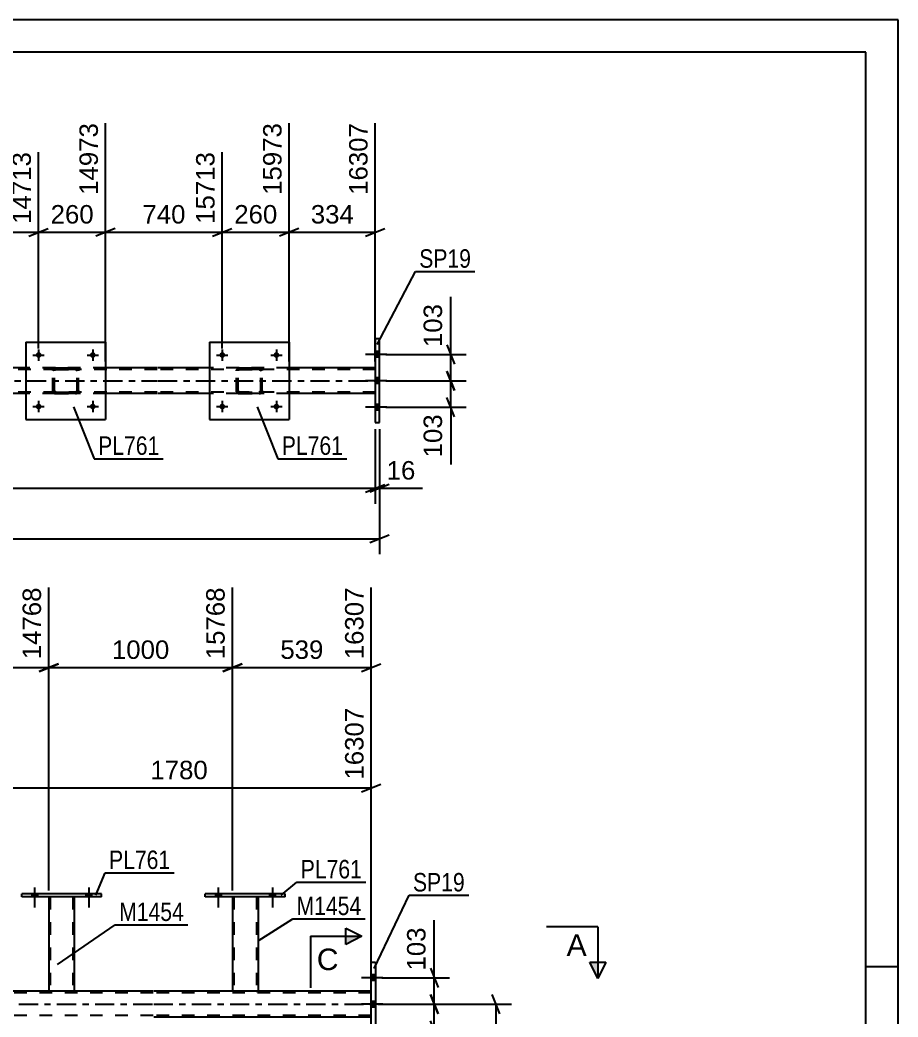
# Model space of a CAD drawing. Header units: millimetres. Extents: x 0 to 841, y 0 to 594.
# Drawn here: x 704.7 to 841, y 439.2 to 594 of the extents above; entities that cross this region are included whole.
import ezdxf

# ---------------------------------------------------------------- set-up
doc = ezdxf.new("R2010")
doc.units = ezdxf.units.MM
doc.linetypes.add('DXK_LINE_DOT2', pattern=[3.9198, 1.9599, -1.9599])
doc.linetypes.add('DXK_LINE_DOT3', pattern=[5.9187, 2.979, -0.9799, 0.9799, -0.9799])
doc.styles.add('Arial', font='ARIAL.TTF', dxfattribs={"height": 0.2})
doc.styles.add('Arial Narrow', font='ARIALN.TTF', dxfattribs={"height": 0.2})

# ---------------------------------------------------------------- blocks, each defined once
blk = doc.blocks.new('Unknown-318895815-1115')
at = {"color": 5, "linetype": 'Continuous'}
for p, q in [((841, 594), (0, 594)), ((841, 0), (841, 594)), ((836, 589), (5, 589)), ((836, 5), (836, 589)), ((841, 447), (836, 447))]:
    blk.add_line(p, q, dxfattribs=at)
blk = doc.blocks.new('Bolt-318895815-3288 - 2943')
at = {"linetype": 'Continuous'}
for points in [[(759.88, 444.88), (759.88, 445.76), (759.24, 445.76), (759.24, 444.88)], [(759.88, 444.88), (759.88, 445.76), (759.24, 445.76), (759.24, 444.88)], [(759.88, 444.88), (759.88, 445.76), (759.24, 445.76), (759.24, 444.88)], [(759.88, 440.78), (759.88, 441.66), (759.24, 441.66), (759.24, 440.78)], [(759.88, 440.78), (759.88, 441.66), (759.24, 441.66), (759.24, 440.78)], [(759.88, 436.68), (759.88, 437.56), (759.24, 437.56), (759.24, 436.68)], [(759.88, 436.68), (759.88, 437.56), (759.24, 437.56), (759.24, 436.68)], [(759.88, 436.68), (759.88, 437.56), (759.24, 437.56), (759.24, 436.68)]]:
    blk.add_hatch(color=1, dxfattribs=at).paths.add_polyline_path(points)
at = {"color": 1, "linetype": 'Continuous'}
for p, q in [((759.88, 445.76), (759.24, 445.76)), ((759.88, 445.76), (759.24, 445.76)), ((759.88, 445.76), (759.24, 445.76)), ((761.04, 445.32), (757.72, 445.32)), ((761.04, 445.32), (757.72, 445.32)), ((761.04, 445.32), (757.72, 445.32)), ((759.88, 444.88), (759.24, 444.88)), ((759.88, 444.88), (759.24, 444.88)), ((759.88, 444.88), (759.24, 444.88)), ((761.04, 441.22), (757.72, 441.22)), ((761.04, 441.22), (757.72, 441.22)), ((759.88, 441.66), (759.24, 441.66)), ((759.88, 441.66), (759.24, 441.66)), ((759.88, 440.78), (759.24, 440.78)), ((759.88, 440.78), (759.24, 440.78)), ((761.04, 437.12), (757.72, 437.12)), ((761.04, 437.12), (757.72, 437.12)), ((761.04, 437.12), (757.72, 437.12)), ((759.88, 437.56), (759.24, 437.56)), ((759.88, 437.56), (759.24, 437.56)), ((759.88, 437.56), (759.24, 437.56)), ((759.88, 436.68), (759.24, 436.68)), ((759.88, 436.68), (759.24, 436.68)), ((759.88, 436.68), (759.24, 436.68))]:
    blk.add_line(p, q, dxfattribs=at)
blk = doc.blocks.new('Part-318895815-3191 - 2943')
at = {"color": 2, "linetype": 'Continuous'}
for p, q in [((759.24, 434.72), (759.24, 447.72)), ((759.24, 447.72), (759.88, 447.72)), ((759.88, 447.72), (759.88, 434.72)), ((759.88, 434.72), (759.24, 434.72))]:
    blk.add_line(p, q, dxfattribs=at)
blk = doc.blocks.new('Bolt-318895815-3350 - 2943')
at = {"linetype": 'Continuous'}
for points in [[(735.05, 457.87), (735.93, 457.87), (735.93, 458.35), (735.05, 458.35)], [(743.45, 457.87), (744.33, 457.87), (744.33, 458.35), (743.45, 458.35)]]:
    blk.add_hatch(color=1, dxfattribs=at).paths.add_polyline_path(points)
at = {"color": 1, "linetype": 'Continuous'}
for p, q in [((735.05, 458.35), (735.05, 457.87)), ((735.49, 459.35), (735.49, 456.23)), ((735.93, 458.35), (735.93, 457.87)), ((743.45, 458.35), (743.45, 457.87)), ((743.89, 459.35), (743.89, 456.23)), ((744.33, 458.35), (744.33, 457.87))]:
    blk.add_line(p, q, dxfattribs=at)
blk = doc.blocks.new('Part-318895815-3271 - 2943')
at = {"color": 7, "linetype": 'DXK_LINE_DOT2'}
for p, q in [((709.19, 457.87), (709.19, 457.87)), ((709.19, 457.87), (709.19, 457.86)), ((709.19, 457.87), (709.19, 457.86)), ((709.23, 457.87), (709.19, 457.87)), ((709.19, 457.87), (709.23, 457.87)), ((709.33, 457.87), (709.23, 457.87)), ((709.23, 457.87), (709.33, 457.87)), ((709.49, 457.87), (709.33, 457.87)), ((709.33, 457.87), (709.49, 457.87)), ((709.43, 457.87), (709.43, 457.87)), ((709.43, 457.87), (709.43, 443.22)), ((709.45, 457.87), (709.43, 457.87)), ((709.43, 457.87), (709.45, 457.87)), ((709.5, 457.87), (709.45, 457.87)), ((709.45, 457.87), (709.5, 457.87)), ((712.89, 457.87), (709.49, 457.87)), ((712.89, 457.87), (709.49, 457.87)), ((712.8, 457.87), (709.5, 457.87)), ((709.5, 457.87), (709.58, 457.87)), ((712.88, 457.87), (709.58, 457.87)), ((712.88, 457.87), (712.8, 457.87)), ((712.93, 457.87), (712.88, 457.87)), ((712.88, 457.87), (712.93, 457.87)), ((712.89, 457.87), (713.05, 457.87)), ((713.05, 457.87), (712.89, 457.87)), ((712.95, 457.87), (712.93, 457.87)), ((712.93, 457.87), (712.95, 457.87)), ((712.95, 457.87), (712.95, 457.87)), ((712.95, 457.87), (712.95, 443.22)), ((713.05, 457.87), (713.15, 457.87)), ((713.15, 457.87), (713.05, 457.87)), ((713.15, 457.87), (713.19, 457.87)), ((713.19, 457.87), (713.15, 457.87)), ((713.19, 457.87), (713.19, 457.87)), ((713.19, 457.87), (713.19, 457.86)), ((713.19, 457.86), (713.19, 457.87)), ((709.19, 443.22), (709.19, 443.22)), ((709.19, 443.22), (709.19, 443.22)), ((709.19, 443.22), (709.19, 443.22)), ((709.19, 443.22), (709.23, 443.22)), ((709.23, 443.22), (709.33, 443.22)), ((709.33, 443.22), (709.49, 443.22)), ((709.45, 443.22), (709.43, 443.22)), ((709.43, 443.22), (709.45, 443.22)), ((709.5, 443.22), (709.45, 443.22)), ((709.45, 443.22), (709.49, 443.22)), ((712.89, 443.22), (709.49, 443.22)), ((709.49, 443.22), (709.5, 443.22)), ((712.8, 443.22), (709.5, 443.22)), ((709.5, 443.22), (709.58, 443.22)), ((712.93, 443.22), (709.58, 443.22)), ((712.88, 443.22), (712.8, 443.22)), ((712.93, 443.22), (712.88, 443.22)), ((712.89, 443.22), (713.05, 443.22)), ((712.95, 443.22), (712.93, 443.22)), ((712.93, 443.22), (712.95, 443.22)), ((713.05, 443.22), (713.15, 443.22)), ((713.15, 443.22), (713.19, 443.22)), ((713.19, 443.22), (713.19, 443.22)), ((713.19, 443.22), (713.19, 443.22)), ((713.19, 443.22), (713.19, 443.22)), ((713.19, 443.22), (713.19, 443.22))]:
    blk.add_line(p, q, dxfattribs=at)
at = {"color": 2, "linetype": 'Continuous'}
for p, q in [((709.19, 457.86), (709.19, 443.22)), ((713.19, 443.22), (713.19, 457.86)), ((709.19, 443.22), (709.23, 443.22)), ((709.33, 443.22), (709.23, 443.22)), ((709.49, 443.22), (709.33, 443.22)), ((712.89, 443.22), (709.49, 443.22)), ((713.05, 443.22), (712.89, 443.22)), ((713.15, 443.22), (713.05, 443.22)), ((713.15, 443.22), (713.19, 443.22))]:
    blk.add_line(p, q, dxfattribs=at)
blk = doc.blocks.new('Part-318895815-3276 - 2943')
at = {"color": 2, "linetype": 'Continuous'}
for p, q in [((704.99, 457.86), (704.99, 458.34)), ((717.39, 458.34), (704.99, 458.34)), ((717.39, 457.86), (717.39, 458.34)), ((717.39, 457.86), (704.99, 457.86))]:
    blk.add_line(p, q, dxfattribs=at)
blk = doc.blocks.new('Part-318895815-3398 - 2943')
at = {"color": 2, "linetype": 'Continuous'}
for p, q in [((737.69, 457.87), (737.69, 443.22)), ((741.69, 457.87), (741.69, 443.22)), ((737.73, 443.22), (737.69, 443.22)), ((737.83, 443.22), (737.73, 443.22)), ((737.99, 443.22), (737.83, 443.22)), ((741.39, 443.22), (737.99, 443.22)), ((741.55, 443.22), (741.39, 443.22)), ((741.65, 443.22), (741.55, 443.22)), ((741.69, 443.22), (741.65, 443.22))]:
    blk.add_line(p, q, dxfattribs=at)
at = {"color": 7, "linetype": 'DXK_LINE_DOT2'}
for p, q in [((737.69, 457.87), (737.69, 457.87)), ((737.69, 457.87), (737.69, 457.87)), ((737.69, 457.87), (737.69, 457.87)), ((737.73, 457.87), (737.69, 457.87)), ((737.69, 457.87), (737.73, 457.87)), ((737.83, 457.87), (737.73, 457.87)), ((737.73, 457.87), (737.83, 457.87)), ((737.99, 457.87), (737.83, 457.87)), ((737.83, 457.87), (737.99, 457.87)), ((737.93, 457.87), (737.93, 457.87)), ((737.93, 457.87), (737.93, 443.22)), ((737.95, 457.87), (737.93, 457.87)), ((737.93, 457.87), (737.95, 457.87)), ((738, 457.87), (737.95, 457.87)), ((737.95, 457.87), (738, 457.87)), ((741.39, 457.87), (737.99, 457.87)), ((741.39, 457.87), (737.99, 457.87)), ((741.3, 457.87), (738, 457.87)), ((738, 457.87), (738.08, 457.87)), ((741.38, 457.87), (738.08, 457.87)), ((741.38, 457.87), (741.3, 457.87)), ((741.43, 457.87), (741.38, 457.87)), ((741.38, 457.87), (741.43, 457.87)), ((741.39, 457.87), (741.55, 457.87)), ((741.55, 457.87), (741.39, 457.87)), ((741.45, 457.87), (741.43, 457.87)), ((741.43, 457.87), (741.45, 457.87)), ((741.45, 457.87), (741.45, 457.87)), ((741.45, 457.87), (741.45, 443.22)), ((741.55, 457.87), (741.65, 457.87)), ((741.65, 457.87), (741.55, 457.87)), ((741.65, 457.87), (741.69, 457.87)), ((741.69, 457.87), (741.65, 457.87)), ((741.69, 457.87), (741.69, 457.87)), ((741.69, 457.87), (741.69, 457.87)), ((741.69, 457.87), (741.69, 457.87)), ((737.69, 443.22), (737.73, 443.22)), ((737.73, 443.22), (737.83, 443.22)), ((737.83, 443.22), (737.99, 443.22)), ((737.95, 443.22), (737.93, 443.22)), ((737.93, 443.22), (737.95, 443.22)), ((738, 443.22), (737.95, 443.22)), ((737.95, 443.22), (737.99, 443.22)), ((741.39, 443.22), (737.99, 443.22)), ((737.99, 443.22), (738, 443.22)), ((741.3, 443.22), (738, 443.22)), ((738, 443.22), (738.08, 443.22)), ((741.43, 443.22), (738.08, 443.22)), ((741.38, 443.22), (741.3, 443.22)), ((741.43, 443.22), (741.38, 443.22)), ((741.39, 443.22), (741.55, 443.22)), ((741.45, 443.22), (741.43, 443.22)), ((741.43, 443.22), (741.45, 443.22)), ((741.55, 443.22), (741.65, 443.22)), ((741.65, 443.22), (741.69, 443.22))]:
    blk.add_line(p, q, dxfattribs=at)
blk = doc.blocks.new('Bolt-318895815-3294 - 2943')
at = {"linetype": 'Continuous'}
for points in [[(735.05, 457.87), (735.93, 457.87), (735.93, 458.35), (735.05, 458.35)], [(743.45, 457.87), (744.33, 457.87), (744.33, 458.35), (743.45, 458.35)]]:
    blk.add_hatch(color=1, dxfattribs=at).paths.add_polyline_path(points)
at = {"color": 1, "linetype": 'Continuous'}
for p, q in [((735.05, 458.35), (735.05, 457.87)), ((735.49, 459.35), (735.49, 456.23)), ((735.93, 458.35), (735.93, 457.87)), ((743.45, 458.35), (743.45, 457.87)), ((743.89, 459.35), (743.89, 456.23)), ((744.33, 458.35), (744.33, 457.87))]:
    blk.add_line(p, q, dxfattribs=at)
blk = doc.blocks.new('Part-318895815-3314 - 2943')
at = {"color": 7, "linetype": 'DXK_LINE_DOT2'}
for p, q in [((725.39, 442.98), (136.35, 442.98)), ((713.19, 443.22), (709.19, 443.22)), ((759.24, 442.98), (725.49, 442.98)), ((741.69, 443.22), (737.69, 443.22)), ((759.24, 439.22), (759.24, 443.22)), ((725.39, 439.46), (136.35, 439.46)), ((759.24, 439.46), (725.49, 439.46))]:
    blk.add_line(p, q, dxfattribs=at)
at = {"color": 2, "linetype": 'Continuous'}
for p, q in [((709.19, 443.22), (673.2, 443.22)), ((725.39, 443.22), (713.19, 443.22)), ((737.69, 443.22), (725.49, 443.22)), ((759.24, 443.22), (741.69, 443.22)), ((759.24, 439.22), (725.49, 439.22))]:
    blk.add_line(p, q, dxfattribs=at)
at = {"color": 7, "linetype": 'DXK_LINE_DOT3'}
for p, q in [((136.35, 441.22), (725.39, 441.22)), ((725.49, 441.22), (769.24, 441.22))]:
    blk.add_line(p, q, dxfattribs=at)
blk = doc.blocks.new('Part-318895815-3322 - 2943')
at = {"color": 2, "linetype": 'Continuous'}
for p, q in [((733.49, 457.87), (733.49, 458.35)), ((745.89, 458.35), (733.49, 458.35)), ((745.89, 457.87), (745.89, 458.35)), ((745.89, 457.87), (733.49, 457.87))]:
    blk.add_line(p, q, dxfattribs=at)
blk = doc.blocks.new('Bolt-318895815-3351 - 2943')
at = {"linetype": 'Continuous'}
for points in [[(706.55, 457.86), (707.43, 457.86), (707.43, 458.34), (706.55, 458.34)], [(714.95, 457.86), (715.83, 457.86), (715.83, 458.34), (714.95, 458.34)]]:
    blk.add_hatch(color=1, dxfattribs=at).paths.add_polyline_path(points)
at = {"color": 1, "linetype": 'Continuous'}
for p, q in [((706.55, 458.34), (706.55, 457.86)), ((706.99, 459.34), (706.99, 456.22)), ((707.43, 458.34), (707.43, 457.86)), ((714.95, 458.34), (714.95, 457.86)), ((715.39, 459.34), (715.39, 456.22)), ((715.83, 458.34), (715.83, 457.86))]:
    blk.add_line(p, q, dxfattribs=at)
blk = doc.blocks.new('Bolt-318895815-3352 - 2943')
at = {"linetype": 'Continuous'}
for points in [[(706.55, 457.86), (707.43, 457.86), (707.43, 458.34), (706.55, 458.34)], [(714.95, 457.86), (715.83, 457.86), (715.83, 458.34), (714.95, 458.34)]]:
    blk.add_hatch(color=1, dxfattribs=at).paths.add_polyline_path(points)
at = {"color": 1, "linetype": 'Continuous'}
for p, q in [((706.55, 458.34), (706.55, 457.86)), ((706.99, 459.34), (706.99, 456.22)), ((707.43, 458.34), (707.43, 457.86)), ((714.95, 458.34), (714.95, 457.86)), ((715.39, 459.34), (715.39, 456.22)), ((715.83, 458.34), (715.83, 457.86))]:
    blk.add_line(p, q, dxfattribs=at)
blk = doc.blocks.new('Bolt-318895815-2164 - 1938')
at = {"linetype": 'Continuous'}
for points in [[(708.06, 541.99, -1), (707.18, 541.99, -1)], [(716.46, 541.99, -1), (715.58, 541.99, -1)]]:
    blk.add_hatch(color=1, dxfattribs=at).paths.add_polyline_path(points)
at = {"color": 1, "linetype": 'Continuous'}
for p, q in [((706.74, 541.99), (708.5, 541.99)), ((707.62, 542.87), (707.62, 541.11)), ((715.14, 541.99), (716.9, 541.99)), ((716.02, 542.87), (716.02, 541.11))]:
    blk.add_line(p, q, dxfattribs=at)
blk = doc.blocks.new('Part-318895815-1954 - 1938')
at = {"color": 2, "linetype": 'Continuous'}
for p, q in [((760.51, 544.49), (759.87, 544.49)), ((759.87, 544.49), (759.87, 531.49)), ((760.51, 531.49), (760.51, 544.49)), ((759.87, 531.49), (760.51, 531.49))]:
    blk.add_line(p, q, dxfattribs=at)
blk = doc.blocks.new('Part-318895815-2102 - 1938')
at = {"color": 7, "linetype": 'DXK_LINE_DOT2'}
for p, q in [((726.02, 539.75), (137.62, 539.75)), ((718.02, 539.99), (705.62, 539.99)), ((759.87, 539.75), (726.12, 539.75)), ((746.52, 539.99), (734.12, 539.99)), ((759.87, 539.99), (759.87, 535.99)), ((726.02, 536.23), (137.62, 536.23)), ((718.02, 535.99), (705.62, 535.99)), ((759.87, 536.23), (726.12, 536.23)), ((746.52, 535.99), (734.12, 535.99))]:
    blk.add_line(p, q, dxfattribs=at)
at = {"color": 2, "linetype": 'Continuous'}
for p, q in [((705.62, 539.99), (678.02, 539.99)), ((726.02, 539.99), (718.02, 539.99)), ((734.12, 539.99), (726.12, 539.99)), ((759.87, 539.99), (746.52, 539.99)), ((705.62, 535.99), (678.02, 535.99)), ((726.02, 535.99), (718.02, 535.99)), ((734.12, 535.99), (726.12, 535.99)), ((759.87, 535.99), (746.52, 535.99))]:
    blk.add_line(p, q, dxfattribs=at)
at = {"color": 7, "linetype": 'DXK_LINE_DOT3'}
for p, q in [((137.62, 537.99), (726.02, 537.99)), ((726.12, 537.99), (759.87, 537.99))]:
    blk.add_line(p, q, dxfattribs=at)
blk = doc.blocks.new('Bolt-318895815-2064 - 1938')
at = {"linetype": 'Continuous'}
for points in [[(736.56, 533.99, -1), (735.68, 533.99, -1)], [(744.96, 533.99, -1), (744.08, 533.99, -1)]]:
    blk.add_hatch(color=1, dxfattribs=at).paths.add_polyline_path(points)
at = {"color": 1, "linetype": 'Continuous'}
for p, q in [((735.24, 533.99), (737, 533.99)), ((736.12, 534.87), (736.12, 533.11)), ((743.64, 533.99), (745.4, 533.99)), ((744.52, 534.87), (744.52, 533.11))]:
    blk.add_line(p, q, dxfattribs=at)
blk = doc.blocks.new('Part-318895815-2074 - 1938')
at = {"color": 2, "linetype": 'Continuous'}
for p, q in [((705.62, 543.99), (705.62, 531.99)), ((705.62, 543.99), (718.02, 543.99)), ((718.02, 543.99), (718.02, 531.99)), ((705.62, 531.99), (718.02, 531.99))]:
    blk.add_line(p, q, dxfattribs=at)
blk = doc.blocks.new('Bolt-318895815-2133 - 1938')
at = {"linetype": 'Continuous'}
for points in [[(760.51, 541.65), (760.51, 542.53), (759.87, 542.53), (759.87, 541.65)], [(760.51, 541.65), (760.51, 542.53), (759.87, 542.53), (759.87, 541.65)], [(760.51, 541.65), (760.51, 542.53), (759.87, 542.53), (759.87, 541.65)], [(760.51, 537.55), (760.51, 538.43), (759.87, 538.43), (759.87, 537.55)], [(760.51, 537.55), (760.51, 538.43), (759.87, 538.43), (759.87, 537.55)], [(760.51, 533.45), (760.51, 534.33), (759.87, 534.33), (759.87, 533.45)], [(760.51, 533.45), (760.51, 534.33), (759.87, 534.33), (759.87, 533.45)], [(760.51, 533.45), (760.51, 534.33), (759.87, 534.33), (759.87, 533.45)]]:
    blk.add_hatch(color=1, dxfattribs=at).paths.add_polyline_path(points)
at = {"color": 1, "linetype": 'Continuous'}
for p, q in [((761.67, 542.09), (758.35, 542.09)), ((761.67, 542.09), (758.35, 542.09)), ((761.67, 542.09), (758.35, 542.09)), ((760.51, 542.53), (759.87, 542.53)), ((760.51, 542.53), (759.87, 542.53)), ((760.51, 542.53), (759.87, 542.53)), ((760.51, 541.65), (759.87, 541.65)), ((760.51, 541.65), (759.87, 541.65)), ((760.51, 541.65), (759.87, 541.65)), ((761.67, 537.99), (758.35, 537.99)), ((761.67, 537.99), (758.35, 537.99)), ((760.51, 538.43), (759.87, 538.43)), ((760.51, 538.43), (759.87, 538.43)), ((760.51, 537.55), (759.87, 537.55)), ((760.51, 537.55), (759.87, 537.55)), ((760.51, 534.33), (759.87, 534.33)), ((760.51, 534.33), (759.87, 534.33)), ((760.51, 534.33), (759.87, 534.33)), ((761.67, 533.89), (758.35, 533.89)), ((761.67, 533.89), (758.35, 533.89)), ((761.67, 533.89), (758.35, 533.89)), ((760.51, 533.45), (759.87, 533.45)), ((760.51, 533.45), (759.87, 533.45)), ((760.51, 533.45), (759.87, 533.45))]:
    blk.add_line(p, q, dxfattribs=at)
blk = doc.blocks.new('Bolt-318895815-2165 - 1938')
at = {"linetype": 'Continuous'}
for points in [[(708.06, 533.99, -1), (707.18, 533.99, -1)], [(716.46, 533.99, -1), (715.58, 533.99, -1)]]:
    blk.add_hatch(color=1, dxfattribs=at).paths.add_polyline_path(points)
at = {"color": 1, "linetype": 'Continuous'}
for p, q in [((706.74, 533.99), (708.5, 533.99)), ((707.62, 534.87), (707.62, 533.11)), ((715.14, 533.99), (716.9, 533.99)), ((716.02, 534.87), (716.02, 533.11))]:
    blk.add_line(p, q, dxfattribs=at)
blk = doc.blocks.new('Bolt-318895815-2166 - 1938')
at = {"linetype": 'Continuous'}
for points in [[(736.56, 541.99, -1), (735.68, 541.99, -1)], [(744.96, 541.99, -1), (744.08, 541.99, -1)]]:
    blk.add_hatch(color=1, dxfattribs=at).paths.add_polyline_path(points)
at = {"color": 1, "linetype": 'Continuous'}
for p, q in [((735.24, 541.99), (737, 541.99)), ((736.12, 542.87), (736.12, 541.11)), ((743.64, 541.99), (745.4, 541.99)), ((744.52, 542.87), (744.52, 541.11))]:
    blk.add_line(p, q, dxfattribs=at)
blk = doc.blocks.new('Part-318895815-2189 - 1938')
at = {"color": 7, "linetype": 'DXK_LINE_DOT2'}
for p, q in [((709.82, 539.51), (709.85, 539.7)), ((709.85, 539.7), (709.82, 539.51)), ((709.82, 536.47), (709.82, 539.51)), ((710.07, 539.61), (710.06, 539.51)), ((710.06, 539.51), (710.07, 539.6)), ((710.06, 536.47), (710.06, 539.51)), ((710.07, 539.6), (710.13, 539.68)), ((710.13, 539.68), (710.07, 539.61)), ((710.11, 539.96), (710.3, 539.99)), ((710.3, 539.99), (710.11, 539.96)), ((710.2, 539.74), (710.13, 539.68)), ((710.13, 539.68), (710.2, 539.73)), ((710.2, 539.73), (710.3, 539.75)), ((710.3, 539.75), (710.2, 539.74)), ((710.3, 539.99), (713.34, 539.99)), ((710.3, 539.99), (710.3, 539.99)), ((710.3, 539.99), (713.34, 539.99)), ((710.3, 539.75), (713.34, 539.75)), ((710.3, 539.75), (710.3, 539.75)), ((713.34, 539.75), (710.3, 539.75)), ((713.34, 539.99), (713.34, 539.99)), ((713.34, 539.99), (713.52, 539.96)), ((713.52, 539.96), (713.34, 539.99)), ((713.34, 539.75), (713.34, 539.75)), ((713.34, 539.75), (713.43, 539.73)), ((713.43, 539.74), (713.34, 539.75)), ((713.51, 539.68), (713.43, 539.74)), ((713.43, 539.73), (713.51, 539.68)), ((713.51, 539.68), (713.56, 539.6)), ((713.56, 539.61), (713.51, 539.68)), ((713.58, 539.51), (713.56, 539.61)), ((713.56, 539.6), (713.58, 539.51)), ((713.58, 536.47), (713.58, 539.51)), ((713.78, 539.7), (713.82, 539.51)), ((713.82, 539.51), (713.78, 539.7)), ((713.82, 536.47), (713.82, 539.51)), ((709.85, 536.29), (709.82, 536.47)), ((709.82, 536.47), (709.85, 536.29)), ((710.07, 536.38), (710.06, 536.47)), ((710.06, 536.47), (710.07, 536.38)), ((710.13, 536.3), (710.07, 536.38)), ((710.07, 536.38), (710.13, 536.3)), ((710.3, 535.99), (710.11, 536.03)), ((710.11, 536.03), (710.3, 535.99)), ((710.2, 536.25), (710.13, 536.3)), ((710.13, 536.3), (710.2, 536.25)), ((710.3, 536.23), (710.2, 536.25)), ((710.2, 536.25), (710.3, 536.23)), ((710.3, 536.23), (713.34, 536.23)), ((710.3, 536.23), (710.3, 536.23)), ((710.3, 536.23), (713.34, 536.23)), ((710.3, 535.99), (713.34, 535.99)), ((710.3, 535.99), (710.3, 535.99)), ((710.3, 535.99), (713.34, 535.99)), ((713.43, 536.25), (713.34, 536.23)), ((713.34, 536.23), (713.43, 536.25)), ((713.34, 536.23), (713.34, 536.23)), ((713.52, 536.03), (713.34, 535.99)), ((713.34, 535.99), (713.52, 536.03)), ((713.34, 535.99), (713.34, 535.99)), ((713.51, 536.3), (713.43, 536.25)), ((713.43, 536.25), (713.51, 536.3)), ((713.56, 536.38), (713.51, 536.3)), ((713.51, 536.3), (713.56, 536.38)), ((713.58, 536.47), (713.56, 536.38)), ((713.56, 536.38), (713.58, 536.47)), ((713.82, 536.47), (713.78, 536.29)), ((713.78, 536.29), (713.82, 536.47))]:
    blk.add_line(p, q, dxfattribs=at)
at = {"color": 7, "linetype": 'DXK_LINE_DOT3'}
blk.add_line((711.82, 537.99), (711.82, 537.99), dxfattribs=at)
at = {"color": 7, "linetype": 'DXK_LINE_DOT2'}
for centre, start, end in [((710.3, 539.51), 112.5, 157.5), ((710.3, 539.51), 112.5, 157.5), ((713.34, 539.51), 22.5, 67.5), ((713.34, 539.51), 22.5, 67.5), ((710.3, 536.47), 202.5, 247.5), ((710.3, 536.47), 202.5, 247.5), ((713.34, 536.47), 292.5, 337.5), ((713.34, 536.47), 292.5, 337.5)]:
    blk.add_arc(centre, 0.48, start, end, dxfattribs=at)
blk = doc.blocks.new('Part-318895815-2194 - 1938')
at = {"color": 2, "linetype": 'Continuous'}
for p, q in [((734.12, 543.99), (734.12, 531.99)), ((734.12, 543.99), (746.52, 543.99)), ((746.52, 543.99), (746.52, 531.99)), ((734.12, 531.99), (746.52, 531.99))]:
    blk.add_line(p, q, dxfattribs=at)
blk = doc.blocks.new('Part-318895815-2195 - 1938')
at = {"color": 7, "linetype": 'DXK_LINE_DOT2'}
for p, q in [((738.32, 539.51), (738.35, 539.7)), ((738.35, 539.7), (738.32, 539.51)), ((738.32, 536.47), (738.32, 539.51)), ((738.57, 539.61), (738.56, 539.51)), ((738.56, 539.51), (738.57, 539.6)), ((738.56, 536.47), (738.56, 539.51)), ((738.57, 539.6), (738.63, 539.68)), ((738.63, 539.68), (738.57, 539.61)), ((738.61, 539.96), (738.8, 539.99)), ((738.8, 539.99), (738.61, 539.96)), ((738.7, 539.74), (738.63, 539.68)), ((738.63, 539.68), (738.7, 539.73)), ((738.7, 539.73), (738.8, 539.75)), ((738.8, 539.75), (738.7, 539.74)), ((738.8, 539.99), (741.84, 539.99)), ((738.8, 539.99), (738.8, 539.99)), ((738.8, 539.99), (741.84, 539.99)), ((738.8, 539.75), (741.84, 539.75)), ((738.8, 539.75), (738.8, 539.75)), ((741.84, 539.75), (738.8, 539.75)), ((741.84, 539.99), (741.84, 539.99)), ((741.84, 539.99), (742.02, 539.96)), ((742.02, 539.96), (741.84, 539.99)), ((741.84, 539.75), (741.84, 539.75)), ((741.84, 539.75), (741.93, 539.73)), ((741.93, 539.74), (741.84, 539.75)), ((742.01, 539.68), (741.93, 539.74)), ((741.93, 539.73), (742.01, 539.68)), ((742.01, 539.68), (742.06, 539.6)), ((742.06, 539.61), (742.01, 539.68)), ((742.08, 539.51), (742.06, 539.61)), ((742.06, 539.6), (742.08, 539.51)), ((742.08, 536.47), (742.08, 539.51)), ((742.28, 539.7), (742.32, 539.51)), ((742.32, 539.51), (742.28, 539.7)), ((742.32, 536.47), (742.32, 539.51)), ((738.35, 536.29), (738.32, 536.47)), ((738.32, 536.47), (738.35, 536.29)), ((738.57, 536.38), (738.56, 536.47)), ((738.56, 536.47), (738.57, 536.38)), ((738.63, 536.3), (738.57, 536.38)), ((738.57, 536.38), (738.63, 536.3)), ((738.8, 535.99), (738.61, 536.03)), ((738.61, 536.03), (738.8, 535.99)), ((738.7, 536.25), (738.63, 536.3)), ((738.63, 536.3), (738.7, 536.25)), ((738.8, 536.23), (738.7, 536.25)), ((738.7, 536.25), (738.8, 536.23)), ((738.8, 536.23), (741.84, 536.23)), ((738.8, 536.23), (738.8, 536.23)), ((738.8, 536.23), (741.84, 536.23)), ((738.8, 535.99), (741.84, 535.99)), ((738.8, 535.99), (738.8, 535.99)), ((738.8, 535.99), (741.84, 535.99)), ((741.93, 536.25), (741.84, 536.23)), ((741.84, 536.23), (741.93, 536.25)), ((741.84, 536.23), (741.84, 536.23)), ((742.02, 536.03), (741.84, 535.99)), ((741.84, 535.99), (742.02, 536.03)), ((741.84, 535.99), (741.84, 535.99)), ((742.01, 536.3), (741.93, 536.25)), ((741.93, 536.25), (742.01, 536.3)), ((742.06, 536.38), (742.01, 536.3)), ((742.01, 536.3), (742.06, 536.38)), ((742.08, 536.47), (742.06, 536.38)), ((742.06, 536.38), (742.08, 536.47)), ((742.32, 536.47), (742.28, 536.29)), ((742.28, 536.29), (742.32, 536.47))]:
    blk.add_line(p, q, dxfattribs=at)
at = {"color": 7, "linetype": 'DXK_LINE_DOT3'}
blk.add_line((740.32, 537.99), (740.32, 537.99), dxfattribs=at)
at = {"color": 7, "linetype": 'DXK_LINE_DOT2'}
for centre, start, end in [((738.8, 539.51), 112.5, 157.5), ((738.8, 539.51), 112.5, 157.5), ((741.84, 539.51), 22.5, 67.5), ((741.84, 539.51), 22.5, 67.5), ((738.8, 536.47), 202.5, 247.5), ((738.8, 536.47), 202.5, 247.5), ((741.84, 536.47), 292.5, 337.5), ((741.84, 536.47), 292.5, 337.5)]:
    blk.add_arc(centre, 0.48, start, end, dxfattribs=at)
blk = doc.blocks.new('StraightDimension-318895815-11060 - 2943')
at = {"color": 7, "linetype": 'Continuous'}
for p, q in [((669.2, 458.87), (669.2, 505.89)), ((709.19, 458.87), (709.19, 505.89)), ((670.7, 494.07), (667.7, 492.87)), ((707.69, 492.87), (710.69, 494.07)), ((669.2, 493.47), (709.19, 493.47))]:
    blk.add_line(p, q, dxfattribs=at)
at = {"color": 0, "linetype": 'Continuous'}
blk.add_wipeout([(708.59, 506.49), (704.39, 506.49), (704.39, 494.17), (708.59, 494.17)], dxfattribs=at)
at = {"color": 0}
blk.add_wipeout([(694.24, 494.22), (694.24, 498.42), (684.15, 498.42), (684.15, 494.22)], dxfattribs=at)
at = {"color": 3, "linetype": 'Continuous', "style": 'Arial'}
blk.add_text('14768', height=2.865, rotation=90.0002, dxfattribs=at).set_placement((707.99, 494.77))
at = {"color": 3, "style": 'Arial'}
blk.add_text('1000', height=2.865, dxfattribs=at).set_placement((684.75, 494.82))
blk = doc.blocks.new('StraightDimension-318895815-11058 - 2943')
at = {"color": 7, "linetype": 'Continuous'}
for p, q in [((737.69, 458.87), (737.69, 505.89)), ((759.24, 444.22), (759.24, 505.89)), ((739.19, 494.07), (736.19, 492.87)), ((757.74, 492.87), (760.74, 494.07)), ((737.69, 493.47), (759.24, 493.47))]:
    blk.add_line(p, q, dxfattribs=at)
at = {"color": 0, "linetype": 'Continuous'}
blk.add_wipeout([(758.64, 506.49), (754.44, 506.49), (754.44, 494.17), (758.64, 494.17)], dxfattribs=at)
at = {"color": 0}
blk.add_wipeout([(752.4, 494.22), (752.4, 498.42), (744.53, 498.42), (744.53, 494.22)], dxfattribs=at)
at = {"color": 3, "linetype": 'Continuous', "style": 'Arial'}
blk.add_text('16307', height=2.865, rotation=90.0002, dxfattribs=at).set_placement((758.04, 494.77))
at = {"color": 3, "style": 'Arial'}
blk.add_text('539', height=2.865, dxfattribs=at).set_placement((745.13, 494.82))
blk = doc.blocks.new('StraightDimension-318895815-3509 - 2943')
at = {"color": 7, "linetype": 'Continuous'}
for p, q in [((768.41, 442.72), (769.61, 439.72)), ((760.88, 441.22), (771.41, 441.22)), ((769.01, 437.12), (769.01, 441.22)), ((769.61, 435.62), (768.41, 438.62)), ((760.88, 437.12), (771.41, 437.12))]:
    blk.add_line(p, q, dxfattribs=at)
at = {"color": 0}
blk.add_wipeout([(768.26, 436.6), (764.06, 436.6), (764.06, 428.73), (768.26, 428.73)], dxfattribs=at)
at = {"color": 7, "linetype": 'Continuous'}
blk.add_line((769.01, 437.12), (769.01, 428.2), dxfattribs=at)
blk.add_line((769.01, 437.12), (769.01, 428.2), dxfattribs=at)
at = {"color": 3, "style": 'Arial'}
blk.add_text('103', height=2.865, rotation=90.0002, dxfattribs=at).set_placement((767.66, 429.33))
blk = doc.blocks.new('StraightDimension-318895815-3517 - 2943')
at = {"color": 7, "linetype": 'Continuous'}
for p, q in [((768.41, 446.82), (769.61, 443.82)), ((760.88, 445.32), (771.41, 445.32)), ((769.01, 441.22), (769.01, 445.32)), ((769.61, 439.72), (768.41, 442.72)), ((760.88, 441.22), (771.41, 441.22))]:
    blk.add_line(p, q, dxfattribs=at)
at = {"color": 0}
blk.add_wipeout([(768.26, 453.72), (764.06, 453.72), (764.06, 445.85), (768.26, 445.85)], dxfattribs=at)
at = {"color": 7, "linetype": 'Continuous'}
blk.add_line((769.01, 445.32), (769.01, 454.24), dxfattribs=at)
blk.add_line((769.01, 445.32), (769.01, 454.24), dxfattribs=at)
at = {"color": 3, "style": 'Arial'}
blk.add_text('103', height=2.865, rotation=90.0002, dxfattribs=at).set_placement((767.66, 446.45))
blk = doc.blocks.new('StraightDimension-318895815-3635 - 2943')
at = {"color": 7, "linetype": 'Continuous'}
for p, q in [((779.21, 439.72), (778.01, 442.72)), ((760.24, 441.22), (781.01, 441.22)), ((778.61, 315.22), (778.61, 441.22)), ((778.01, 316.72), (779.21, 313.72)), ((707.72, 315.22), (781.01, 315.22))]:
    blk.add_line(p, q, dxfattribs=at)
at = {"color": 0}
blk.add_wipeout([(777.86, 382.48), (773.66, 382.48), (773.66, 373.97), (777.86, 373.97)], dxfattribs=at)
at = {"color": 3, "style": 'Arial Narrow'}
blk.add_text('3150', height=2.863, rotation=90.0002, dxfattribs=at).set_placement((777.26, 374.57))
blk = doc.blocks.new('StraightDimension-318895815-11059 - 2943')
at = {"color": 7, "linetype": 'Continuous'}
for p, q in [((709.19, 458.87), (709.19, 505.89)), ((737.69, 458.87), (737.69, 505.89)), ((710.69, 494.07), (707.69, 492.87)), ((736.19, 492.87), (739.19, 494.07)), ((709.19, 493.47), (737.69, 493.47))]:
    blk.add_line(p, q, dxfattribs=at)
at = {"color": 0, "linetype": 'Continuous'}
blk.add_wipeout([(737.09, 506.49), (732.89, 506.49), (732.89, 494.17), (737.09, 494.17)], dxfattribs=at)
at = {"color": 0}
blk.add_wipeout([(728.49, 494.22), (728.49, 498.42), (718.39, 498.42), (718.39, 494.22)], dxfattribs=at)
at = {"color": 3, "linetype": 'Continuous', "style": 'Arial'}
blk.add_text('15768', height=2.865, rotation=90.0002, dxfattribs=at).set_placement((736.49, 494.77))
at = {"color": 3, "style": 'Arial'}
blk.add_text('1000', height=2.865, dxfattribs=at).set_placement((718.99, 494.82))
blk = doc.blocks.new('StraightDimension-318895815-22851 - 2943')
at = {"color": 7, "linetype": 'Continuous'}
for p, q in [((699.56, 440.22), (699.56, 487.21)), ((759.24, 444.22), (759.24, 487.21)), ((701.06, 475.39), (698.06, 474.19)), ((757.74, 474.19), (760.74, 475.39)), ((699.56, 474.79), (759.24, 474.79))]:
    blk.add_line(p, q, dxfattribs=at)
at = {"color": 0, "linetype": 'Continuous'}
blk.add_wipeout([(758.64, 487.81), (754.44, 487.81), (754.44, 475.49), (758.64, 475.49)], dxfattribs=at)
at = {"color": 0}
blk.add_wipeout([(734.45, 475.54), (734.45, 479.74), (724.36, 479.74), (724.36, 475.54)], dxfattribs=at)
at = {"color": 3, "linetype": 'Continuous', "style": 'Arial'}
blk.add_text('16307', height=2.865, rotation=90.0002, dxfattribs=at).set_placement((758.04, 476.09))
at = {"color": 3, "style": 'Arial'}
blk.add_text('1780', height=2.865, dxfattribs=at).set_placement((724.96, 476.14))
blk = doc.blocks.new('StraightDimension-318895815-7987 - 1938')
at = {"color": 7, "linetype": 'Continuous'}
for p, q in [((718.02, 540.99), (718.02, 577.97)), ((736.12, 542.99), (736.12, 573.47)), ((719.52, 561.65), (716.52, 560.45)), ((718.02, 561.05), (736.12, 561.05)), ((734.62, 560.45), (737.62, 561.65))]:
    blk.add_line(p, q, dxfattribs=at)
at = {"color": 0}
blk.add_wipeout([(731, 561.8), (731, 566), (723.13, 566), (723.13, 561.8)], dxfattribs=at)
at = {"color": 3, "style": 'Arial'}
blk.add_text('740', height=2.865, dxfattribs=at).set_placement((723.73, 562.4))
at = {"color": 0, "linetype": 'Continuous'}
blk.add_wipeout([(735.52, 574.07), (731.32, 574.07), (731.32, 561.75), (735.52, 561.75)], dxfattribs=at)
at = {"color": 3, "linetype": 'Continuous', "style": 'Arial'}
blk.add_text('15713', height=2.865, rotation=90.0002, dxfattribs=at).set_placement((734.92, 562.35))
blk = doc.blocks.new('StraightDimension-318895815-2198 - 1938')
at = {"color": 7, "linetype": 'Continuous'}
for p, q in [((770.98, 543.59), (772.18, 540.59)), ((761.51, 542.09), (773.98, 542.09)), ((771.58, 537.99), (771.58, 542.09)), ((772.18, 536.49), (770.98, 539.49)), ((761.51, 537.99), (773.98, 537.99))]:
    blk.add_line(p, q, dxfattribs=at)
at = {"color": 0}
blk.add_wipeout([(770.83, 550.49), (766.63, 550.49), (766.63, 542.62), (770.83, 542.62)], dxfattribs=at)
at = {"color": 7, "linetype": 'Continuous'}
blk.add_line((771.58, 542.09), (771.58, 551.01), dxfattribs=at)
blk.add_line((771.58, 542.09), (771.58, 551.01), dxfattribs=at)
at = {"color": 3, "style": 'Arial'}
blk.add_text('103', height=2.865, rotation=90.0002, dxfattribs=at).set_placement((770.23, 543.22))
blk = doc.blocks.new('StraightDimension-318895815-2206 - 1938')
at = {"color": 7, "linetype": 'Continuous'}
for p, q in [((770.98, 539.49), (772.18, 536.49)), ((761.51, 537.99), (773.98, 537.99)), ((771.58, 533.89), (771.58, 537.99)), ((772.18, 532.39), (770.98, 535.39)), ((761.51, 533.89), (773.98, 533.89))]:
    blk.add_line(p, q, dxfattribs=at)
at = {"color": 0}
blk.add_wipeout([(770.83, 533.37), (766.63, 533.37), (766.63, 525.5), (770.83, 525.5)], dxfattribs=at)
at = {"color": 7, "linetype": 'Continuous'}
blk.add_line((771.58, 533.89), (771.58, 524.97), dxfattribs=at)
blk.add_line((771.58, 533.89), (771.58, 524.97), dxfattribs=at)
at = {"color": 3, "style": 'Arial'}
blk.add_text('103', height=2.865, rotation=90.0002, dxfattribs=at).set_placement((770.23, 526.1))
blk = doc.blocks.new('StraightDimension-318895815-2225 - 1938')
at = {"color": 7, "linetype": 'Continuous'}
for p, q in [((759.87, 530.49), (759.87, 518.91)), ((758.37, 520.71), (761.37, 521.91)), ((129, 521.31), (759.87, 521.31))]:
    blk.add_line(p, q, dxfattribs=at)
blk = doc.blocks.new('StraightDimension-318895815-2235 - 1938')
at = {"color": 7, "linetype": 'Continuous'}
for p, q in [((759.87, 530.49), (759.87, 518.91)), ((760.51, 530.49), (760.51, 518.91)), ((758.37, 520.71), (761.37, 521.91)), ((762.01, 521.91), (759.01, 520.71)), ((759.87, 521.31), (760.51, 521.31))]:
    blk.add_line(p, q, dxfattribs=at)
at = {"color": 0}
blk.add_wipeout([(766.68, 522.06), (766.68, 526.26), (761.03, 526.26), (761.03, 522.06)], dxfattribs=at)
at = {"color": 7, "linetype": 'Continuous'}
blk.add_line((760.51, 521.31), (767.21, 521.31), dxfattribs=at)
blk.add_line((760.51, 521.31), (767.21, 521.31), dxfattribs=at)
at = {"color": 3, "style": 'Arial'}
blk.add_text('16', height=2.865, dxfattribs=at).set_placement((761.63, 522.66))
blk = doc.blocks.new('StraightDimension-318895815-2246 - 1938')
at = {"color": 7, "linetype": 'Continuous'}
for p, q in [((760.51, 530.49), (760.51, 511.08)), ((759.01, 512.88), (762.01, 514.08)), ((128.36, 513.48), (760.51, 513.48))]:
    blk.add_line(p, q, dxfattribs=at)
blk = doc.blocks.new('StraightDimension-318895815-7985 - 1938')
at = {"color": 7, "linetype": 'Continuous'}
for p, q in [((746.52, 540.99), (746.52, 577.97)), ((759.87, 540.99), (759.87, 577.97)), ((748.02, 561.65), (745.02, 560.45)), ((746.52, 561.05), (759.87, 561.05)), ((758.37, 560.45), (761.37, 561.65))]:
    blk.add_line(p, q, dxfattribs=at)
at = {"color": 0}
blk.add_wipeout([(757.13, 561.8), (757.13, 566), (749.26, 566), (749.26, 561.8)], dxfattribs=at)
at = {"color": 3, "style": 'Arial'}
blk.add_text('334', height=2.865, dxfattribs=at).set_placement((749.86, 562.4))
at = {"color": 0, "linetype": 'Continuous'}
blk.add_wipeout([(759.27, 578.57), (755.07, 578.57), (755.07, 566.25), (759.27, 566.25)], dxfattribs=at)
at = {"color": 3, "linetype": 'Continuous', "style": 'Arial'}
blk.add_text('16307', height=2.865, rotation=90.0002, dxfattribs=at).set_placement((758.67, 566.85))
blk = doc.blocks.new('StraightDimension-318895815-7986 - 1938')
at = {"color": 7, "linetype": 'Continuous'}
for p, q in [((746.52, 540.99), (746.52, 577.97)), ((736.12, 542.99), (736.12, 573.47)), ((734.62, 560.45), (737.62, 561.65)), ((736.12, 561.05), (746.52, 561.05)), ((748.02, 561.65), (745.02, 560.45))]:
    blk.add_line(p, q, dxfattribs=at)
at = {"color": 0}
blk.add_wipeout([(745.25, 561.8), (745.25, 566), (737.38, 566), (737.38, 561.8)], dxfattribs=at)
at = {"color": 3, "style": 'Arial'}
blk.add_text('260', height=2.865, dxfattribs=at).set_placement((737.98, 562.4))
at = {"color": 0, "linetype": 'Continuous'}
blk.add_wipeout([(745.92, 578.57), (741.72, 578.57), (741.72, 566.25), (745.92, 566.25)], dxfattribs=at)
at = {"color": 3, "linetype": 'Continuous', "style": 'Arial'}
blk.add_text('15973', height=2.865, rotation=90.0002, dxfattribs=at).set_placement((745.32, 566.85))
blk = doc.blocks.new('StraightDimension-318895815-7988 - 1938')
at = {"color": 7, "linetype": 'Continuous'}
for p, q in [((718.02, 540.99), (718.02, 577.97)), ((707.62, 542.99), (707.62, 573.47)), ((706.12, 560.45), (709.12, 561.65)), ((707.62, 561.05), (718.02, 561.05)), ((719.52, 561.65), (716.52, 560.45))]:
    blk.add_line(p, q, dxfattribs=at)
at = {"color": 0}
blk.add_wipeout([(716.75, 561.8), (716.75, 566), (708.88, 566), (708.88, 561.8)], dxfattribs=at)
at = {"color": 3, "style": 'Arial'}
blk.add_text('260', height=2.865, dxfattribs=at).set_placement((709.48, 562.4))
at = {"color": 0, "linetype": 'Continuous'}
blk.add_wipeout([(717.42, 578.57), (713.22, 578.57), (713.22, 566.25), (717.42, 566.25)], dxfattribs=at)
at = {"color": 3, "linetype": 'Continuous', "style": 'Arial'}
blk.add_text('14973', height=2.865, rotation=90.0002, dxfattribs=at).set_placement((716.82, 566.85))
blk = doc.blocks.new('StraightDimension-318895815-7989 - 1938')
at = {"color": 7, "linetype": 'Continuous'}
for p, q in [((678.02, 540.99), (678.02, 577.97)), ((707.62, 542.99), (707.62, 573.47)), ((679.52, 561.65), (676.52, 560.45)), ((678.02, 561.05), (707.62, 561.05)), ((706.12, 560.45), (709.12, 561.65))]:
    blk.add_line(p, q, dxfattribs=at)
at = {"color": 0, "linetype": 'Continuous'}
blk.add_wipeout([(707.02, 574.07), (702.82, 574.07), (702.82, 561.75), (707.02, 561.75)], dxfattribs=at)
at = {"color": 0}
blk.add_wipeout([(696.75, 561.8), (696.75, 566), (688.88, 566), (688.88, 561.8)], dxfattribs=at)
at = {"color": 3, "linetype": 'Continuous', "style": 'Arial'}
blk.add_text('14713', height=2.865, rotation=90.0002, dxfattribs=at).set_placement((706.42, 562.35))
at = {"color": 3, "style": 'Arial'}
blk.add_text('740', height=2.865, dxfattribs=at).set_placement((689.48, 562.4))
blk = doc.blocks.new('Mark-318895815-3187 - 2943')
at = {"color": 0}
blk.add_wipeout([(773.76, 458.72), (773.76, 461.72), (765.72, 461.72), (765.72, 458.72)], dxfattribs=at)
blk.add_wipeout([(773.76, 458.72), (773.76, 461.72), (765.72, 461.72), (765.72, 458.72)], dxfattribs=at)
at = {"color": 30, "linetype": 'Continuous'}
for p, q in [((759.67, 446.78), (765.12, 458.12)), ((765.12, 458.12), (774.36, 458.12))]:
    blk.add_line(p, q, dxfattribs=at)
at = {"color": 3, "style": 'Arial Narrow'}
blk.add_text('SP19', height=2.863, dxfattribs=at).set_placement((765.72, 458.72))
blk = doc.blocks.new('Mark-318895815-3267 - 2943')
at = {"color": 0}
blk.add_wipeout([(730.17, 454.14), (730.17, 457.14), (720.12, 457.14), (720.12, 454.14)], dxfattribs=at)
blk.add_wipeout([(730.17, 454.14), (730.17, 457.14), (720.12, 457.14), (720.12, 454.14)], dxfattribs=at)
at = {"color": 30, "linetype": 'Continuous'}
for p, q in [((710.57, 447.38), (719.52, 453.54)), ((719.52, 453.54), (730.77, 453.54))]:
    blk.add_line(p, q, dxfattribs=at)
at = {"color": 3, "style": 'Arial Narrow'}
blk.add_text('M1454', height=2.863, dxfattribs=at).set_placement((720.12, 454.14))
blk = doc.blocks.new('Mark-318895815-3272 - 2943')
at = {"color": 0}
blk.add_wipeout([(728.06, 462.21), (728.06, 465.21), (718.55, 465.21), (718.55, 462.21)], dxfattribs=at)
blk.add_wipeout([(728.06, 462.21), (728.06, 465.21), (718.55, 465.21), (718.55, 462.21)], dxfattribs=at)
at = {"color": 30, "linetype": 'Continuous'}
for p, q in [((716.47, 458.13), (717.95, 461.61)), ((717.95, 461.61), (728.66, 461.61))]:
    blk.add_line(p, q, dxfattribs=at)
at = {"color": 3, "style": 'Arial Narrow'}
blk.add_text('PL761', height=2.863, dxfattribs=at).set_placement((718.55, 462.21))
blk = doc.blocks.new('Mark-318895815-3318 - 2943')
at = {"color": 0}
blk.add_wipeout([(757.81, 460.75), (757.81, 463.75), (748.3, 463.75), (748.3, 460.75)], dxfattribs=at)
blk.add_wipeout([(757.81, 460.75), (757.81, 463.75), (748.3, 463.75), (748.3, 460.75)], dxfattribs=at)
at = {"color": 30, "linetype": 'Continuous'}
for p, q in [((745.28, 458.13), (747.7, 460.15)), ((747.7, 460.15), (758.41, 460.15))]:
    blk.add_line(p, q, dxfattribs=at)
at = {"color": 3, "style": 'Arial Narrow'}
blk.add_text('PL761', height=2.863, dxfattribs=at).set_placement((748.3, 460.75))
blk = doc.blocks.new('SectionMark-318895815-4459 - 2943')
at = {"linetype": 'Continuous'}
for points in [[(755.29, 450.51), (755.29, 451.76), (757.79, 451.76)], [(755.29, 425.38), (755.29, 426.63), (757.79, 425.38)]]:
    blk.add_hatch(color=6, dxfattribs=at).paths.add_polyline_path(points)
at = {"color": 6, "linetype": 'Continuous'}
for p, q in [((755.29, 450.51), (755.29, 453.01)), ((755.29, 453.01), (757.79, 451.76)), ((749.79, 451.76), (749.79, 443.76)), ((749.79, 451.76), (757.79, 451.76)), ((757.79, 451.76), (755.29, 450.51)), ((749.79, 425.38), (749.79, 433.38)), ((757.79, 425.38), (755.29, 426.63)), ((755.29, 426.63), (755.29, 424.13)), ((749.79, 425.38), (757.79, 425.38)), ((757.79, 425.38), (755.29, 424.13))]:
    blk.add_line(p, q, dxfattribs=at)
at = {"color": 0, "linetype": 'Continuous'}
for points in [[(754.16, 446.51), (754.16, 450.01), (750.79, 450.01), (750.79, 446.51)], [(754.16, 427.13), (754.16, 430.63), (750.79, 430.63), (750.79, 427.13)]]:
    blk.add_wipeout(points, dxfattribs=at)
at = {"color": 3, "linetype": 'Continuous', "style": 'Arial'}
for p in [(750.79, 446.51), (750.79, 427.13)]:
    blk.add_text('C', height=3.34, dxfattribs=at).set_placement(p)
blk = doc.blocks.new('Mark-318895815-3394 - 2943')
at = {"color": 0}
blk.add_wipeout([(757.7, 455.06), (757.7, 458.06), (747.65, 458.06), (747.65, 455.06)], dxfattribs=at)
blk.add_wipeout([(757.7, 455.06), (757.7, 458.06), (747.65, 458.06), (747.65, 455.06)], dxfattribs=at)
at = {"color": 30, "linetype": 'Continuous'}
for p, q in [((741.69, 451.03), (747.05, 454.46)), ((747.05, 454.46), (758.3, 454.46))]:
    blk.add_line(p, q, dxfattribs=at)
at = {"color": 3, "style": 'Arial Narrow'}
blk.add_text('M1454', height=2.863, dxfattribs=at).set_placement((747.65, 455.06))
blk = doc.blocks.new('SectionMark-318895815-4457 - 2943')
at = {"linetype": 'Continuous'}
blk.add_hatch(color=6, dxfattribs=at).paths.add_polyline_path([(793.17, 447.72), (794.42, 447.72), (794.42, 445.22)])
at = {"color": 6, "linetype": 'Continuous'}
for p, q in [((794.42, 453.22), (786.42, 453.22)), ((794.42, 453.22), (794.42, 445.22)), ((793.17, 447.72), (795.67, 447.72)), ((794.42, 445.22), (793.17, 447.72)), ((795.67, 447.72), (794.42, 445.22))]:
    blk.add_line(p, q, dxfattribs=at)
at = {"color": 0, "linetype": 'Continuous'}
blk.add_wipeout([(792.67, 448.72), (792.67, 452.22), (789.56, 452.22), (789.56, 448.72)], dxfattribs=at)
at = {"color": 3, "linetype": 'Continuous', "style": 'Arial'}
blk.add_text('A', height=3.34, dxfattribs=at).set_placement((789.56, 448.72))
blk = doc.blocks.new('Mark-318895815-1950 - 1938')
at = {"color": 0}
blk.add_wipeout([(774.73, 555.54), (774.73, 558.54), (766.69, 558.54), (766.69, 555.54)], dxfattribs=at)
blk.add_wipeout([(774.73, 555.54), (774.73, 558.54), (766.69, 558.54), (766.69, 555.54)], dxfattribs=at)
at = {"color": 30, "linetype": 'Continuous'}
for p, q in [((760.17, 543.62), (766.09, 554.94)), ((766.09, 554.94), (775.33, 554.94))]:
    blk.add_line(p, q, dxfattribs=at)
at = {"color": 3, "style": 'Arial Narrow'}
blk.add_text('SP19', height=2.863, dxfattribs=at).set_placement((766.69, 555.54))
blk = doc.blocks.new('Mark-318895815-2070 - 1938')
at = {"color": 0}
blk.add_wipeout([(726.36, 526.49), (726.36, 529.49), (716.86, 529.49), (716.86, 526.49)], dxfattribs=at)
blk.add_wipeout([(726.36, 526.49), (726.36, 529.49), (716.86, 529.49), (716.86, 526.49)], dxfattribs=at)
at = {"color": 30, "linetype": 'Continuous'}
for p, q in [((713.01, 533.96), (716.26, 525.89)), ((716.26, 525.89), (726.96, 525.89))]:
    blk.add_line(p, q, dxfattribs=at)
at = {"color": 3, "style": 'Arial Narrow'}
blk.add_text('PL761', height=2.863, dxfattribs=at).set_placement((716.86, 526.49))
blk = doc.blocks.new('Mark-318895815-2190 - 1938')
at = {"color": 0}
blk.add_wipeout([(754.86, 526.49), (754.86, 529.49), (745.36, 529.49), (745.36, 526.49)], dxfattribs=at)
blk.add_wipeout([(754.86, 526.49), (754.86, 529.49), (745.36, 529.49), (745.36, 526.49)], dxfattribs=at)
at = {"color": 30, "linetype": 'Continuous'}
for p, q in [((741.51, 533.96), (744.76, 525.89)), ((744.76, 525.89), (755.46, 525.89))]:
    blk.add_line(p, q, dxfattribs=at)
at = {"color": 3, "style": 'Arial Narrow'}
blk.add_text('PL761', height=2.863, dxfattribs=at).set_placement((745.36, 526.49))

msp = doc.modelspace()

# ---------------------------------------------------------------- block references
for name in ['Unknown-318895815-1115', 'Part-318895815-2074 - 1938', 'Part-318895815-2194 - 1938', 'Part-318895815-1954 - 1938', 'Bolt-318895815-2164 - 1938', 'Bolt-318895815-2166 - 1938', 'Bolt-318895815-2133 - 1938', 'Part-318895815-2102 - 1938', 'Part-318895815-2189 - 1938', 'Part-318895815-2195 - 1938', 'Bolt-318895815-2165 - 1938', 'Bolt-318895815-2064 - 1938', 'Part-318895815-3276 - 2943', 'Bolt-318895815-3351 - 2943', 'Bolt-318895815-3352 - 2943', 'Part-318895815-3322 - 2943', 'Bolt-318895815-3350 - 2943', 'Bolt-318895815-3294 - 2943', 'Part-318895815-3271 - 2943', 'Part-318895815-3398 - 2943', 'Part-318895815-3191 - 2943', 'Bolt-318895815-3288 - 2943', 'Part-318895815-3314 - 2943']:
    msp.add_blockref(name, (0, 0))

# ---------------------------------------------------------------- next in the draw order: block references
for name in ['StraightDimension-318895815-7987 - 1938', 'StraightDimension-318895815-2198 - 1938', 'StraightDimension-318895815-11060 - 2943', 'StraightDimension-318895815-11058 - 2943', 'StraightDimension-318895815-3509 - 2943']:
    msp.add_blockref(name, (0, 0))

# ---------------------------------------------------------------- next in the draw order: block references
for name in ['StraightDimension-318895815-7988 - 1938', 'StraightDimension-318895815-7985 - 1938', 'StraightDimension-318895815-2206 - 1938', 'StraightDimension-318895815-11059 - 2943', 'StraightDimension-318895815-3517 - 2943']:
    msp.add_blockref(name, (0, 0))

# ---------------------------------------------------------------- next in the draw order: block references
for name in ['StraightDimension-318895815-7989 - 1938', 'StraightDimension-318895815-7986 - 1938', 'Mark-318895815-1950 - 1938', 'StraightDimension-318895815-2225 - 1938', 'StraightDimension-318895815-3635 - 2943']:
    msp.add_blockref(name, (0, 0))

# ---------------------------------------------------------------- next in the draw order: block references
for name in ['StraightDimension-318895815-2235 - 1938', 'StraightDimension-318895815-22851 - 2943']:
    msp.add_blockref(name, (0, 0))

# ---------------------------------------------------------------- next in the draw order: block references
for name in ['StraightDimension-318895815-2246 - 1938', 'Mark-318895815-3272 - 2943', 'Mark-318895815-3318 - 2943', 'Mark-318895815-3187 - 2943', 'Mark-318895815-3267 - 2943', 'SectionMark-318895815-4459 - 2943']:
    msp.add_blockref(name, (0, 0))

# ---------------------------------------------------------------- next in the draw order: block references
for name in ['Mark-318895815-2070 - 1938', 'Mark-318895815-2190 - 1938', 'Mark-318895815-3394 - 2943']:
    msp.add_blockref(name, (0, 0))

# ---------------------------------------------------------------- next in the draw order: block references
msp.add_blockref('SectionMark-318895815-4457 - 2943', (0, 0))

doc.saveas('drawing.dxf')
